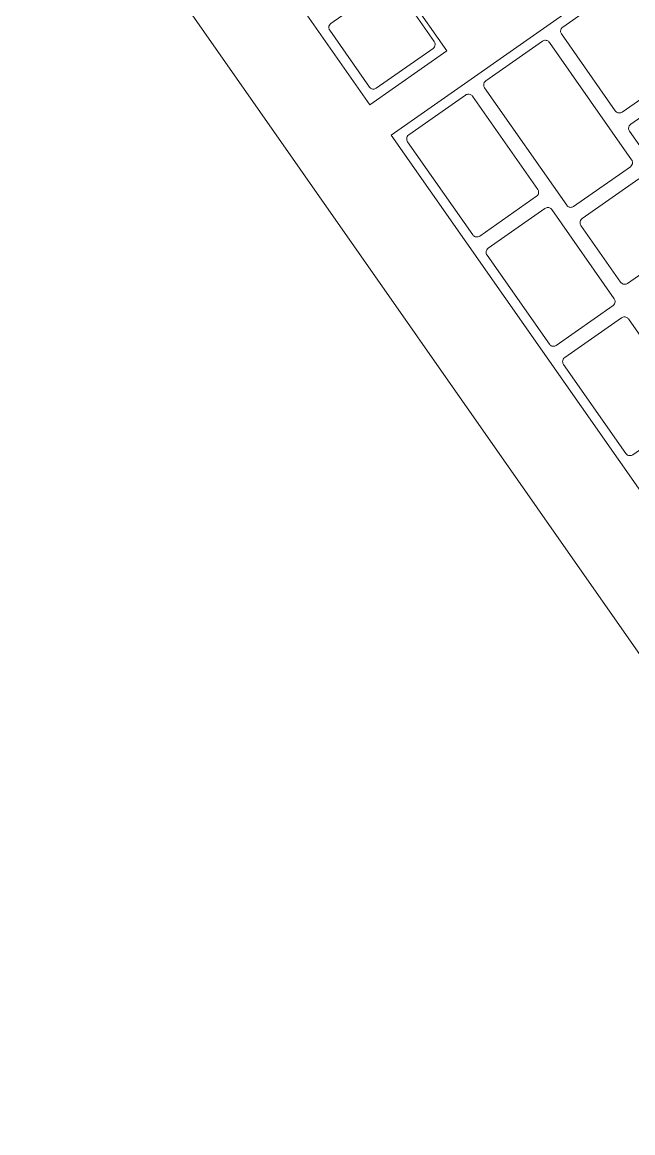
# Model space of a CAD drawing. Header units: inches. Extents: x 1 to 4637, y -664 to 702.
# Drawn here: x 1128.44 to 1133.3, y 527.63 to 536.47 of the extents above; entities that cross this region are included whole.
import ezdxf

# ---------------------------------------------------------------- set-up
doc = ezdxf.new("R2010")
doc.units = ezdxf.units.IN
doc.header["$MEASUREMENT"] = 0
doc.layers.add('I-FURN', color=30, linetype='Continuous', lineweight=9)

# ---------------------------------------------------------------- blocks, each defined once
blk = doc.blocks.new('Desk - Group 3 - No Side Chairs-V11-New Construction - Tel_Data_Elec Plan')
at = {"layer": 'I-FURN'}
for p, q in [((29.2973, 13.2517), (20.0738, 6.7933)), ((15.2461, 2.4997), (30.0812, 12.8874)), ((20.0738, 6.7933), (17.9286, 9.8571)), ((19.213, 8.16), (18.4673, 9.225)), ((19.5063, 9.1825), (19.8902, 8.6343)), ((19.987, 8.702), (19.6703, 9.1542)), ((20.9379, 9.1286), (21.2545, 8.6764)), ((21.5379, 8.6836), (22.2474, 9.1804)), ((22.3022, 9.1707), (22.6188, 8.7185)), ((20.4933, 9.0085), (20.0418, 8.6923)), ((20.7385, 8.3151), (20.4219, 8.7673)), ((19.3351, 8.0543), (20.2703, 8.7092)), ((20.3251, 8.6995), (20.6418, 8.2473)), ((19.8806, 8.5794), (19.2678, 8.1504)), ((21.2449, 8.6215), (20.7934, 8.3054)), ((21.8448, 8.1765), (21.5282, 8.6287)), ((22.6092, 8.6637), (21.8997, 8.1669)), ((20.6671, 8.0739), (21.3766, 8.5707)), ((21.4314, 8.561), (21.7481, 8.1088)), ((20.6321, 8.1925), (19.6969, 7.5376)), ((21.7384, 8.054), (21.0289, 7.5572)), ((19.642, 7.5473), (19.3254, 7.9995)), ((19.7641, 7.4416), (20.5059, 7.961)), ((20.9741, 7.5668), (20.6574, 8.019)), ((20.5607, 7.9513), (20.8773, 7.4991)), ((20.8677, 7.4442), (20.1259, 6.9249)), ((20.0711, 6.9345), (19.7544, 7.3867)), ((18.7901, 6.8077), (19.4029, 7.2367)), ((19.4029, 7.2367), (19.832, 6.624)), ((18.8772, 6.8206), (19.3287, 7.1367)), ((19.3836, 7.1271), (19.7002, 6.6748)), ((19.1842, 6.3135), (18.8676, 6.7657)), ((19.832, 6.624), (17.9614, 5.3142)), ((19.6905, 6.62), (19.239, 6.3039))]:
    blk.add_line(p, q, dxfattribs=at)
for points in [[(20.0418, 8.6923), (20.0384, 8.69), (20.0309, 8.6863), (20.0164, 8.6843), (20, 8.6886), (19.9905, 8.697), (19.987, 8.702)], [(20.2703, 8.7092), (20.2737, 8.7116), (20.2812, 8.7152), (20.2957, 8.7173), (20.3121, 8.713), (20.3216, 8.7046), (20.3251, 8.6995)], [(21.3766, 8.5707), (21.38, 8.573), (21.3875, 8.5767), (21.402, 8.5787), (21.4184, 8.5745), (21.4279, 8.5661), (21.4314, 8.561)], [(20.7934, 8.3054), (20.79, 8.303), (20.7825, 8.2994), (20.768, 8.2973), (20.7516, 8.3016), (20.7421, 8.31), (20.7385, 8.3151)], [(19.2678, 8.1504), (19.2644, 8.148), (19.2569, 8.1443), (19.2424, 8.1423), (19.226, 8.1466), (19.2165, 8.155), (19.213, 8.16)], [(21.8997, 8.1669), (21.8963, 8.1645), (21.8888, 8.1608), (21.8743, 8.1588), (21.8579, 8.163), (21.8484, 8.1715), (21.8448, 8.1765)], [(20.5059, 7.961), (20.5092, 7.9633), (20.5168, 7.967), (20.5312, 7.969), (20.5476, 7.9648), (20.5571, 7.9563), (20.5607, 7.9513)], [(19.6969, 7.5376), (19.6935, 7.5352), (19.686, 7.5316), (19.6715, 7.5296), (19.6551, 7.5338), (19.6456, 7.5422), (19.642, 7.5473)], [(21.0289, 7.5572), (21.0255, 7.5548), (21.018, 7.5511), (21.0035, 7.5491), (20.9871, 7.5533), (20.9776, 7.5618), (20.9741, 7.5668)], [(19.3287, 7.1367), (19.3321, 7.1391), (19.3396, 7.1427), (19.3541, 7.1448), (19.3705, 7.1405), (19.38, 7.1321), (19.3836, 7.1271)], [(20.1259, 6.9249), (20.1225, 6.9225), (20.115, 6.9188), (20.1005, 6.9168), (20.0841, 6.9211), (20.0746, 6.9295), (20.0711, 6.9345)], [(19.239, 6.3039), (19.2356, 6.3015), (19.2281, 6.2978), (19.2137, 6.2958), (19.1973, 6.3001), (19.1877, 6.3085), (19.1842, 6.3135)]]:
    blk.add_open_spline(points, degree=3, knots=[0, 0, 0, 0, 0.2, 0.4, 0.7, 1, 1, 1, 1], dxfattribs=at)
for points in [[(21.2545, 8.6764), (21.2569, 8.673), (21.2605, 8.6655), (21.2623, 8.6531), (21.2601, 8.6408), (21.2543, 8.6297), (21.2482, 8.6239), (21.2449, 8.6215)], [(21.5282, 8.6287), (21.5258, 8.6321), (21.5222, 8.6396), (21.5204, 8.652), (21.5226, 8.6643), (21.5285, 8.6754), (21.5345, 8.6812), (21.5379, 8.6836)], [(22.6188, 8.7185), (22.6212, 8.7151), (22.6249, 8.7076), (22.6266, 8.6952), (22.6244, 8.6829), (22.6186, 8.6718), (22.6125, 8.666), (22.6092, 8.6637)], [(19.8902, 8.6343), (19.8926, 8.6309), (19.8962, 8.6234), (19.898, 8.6111), (19.8958, 8.5987), (19.89, 8.5876), (19.8839, 8.5818), (19.8806, 8.5794)], [(20.6418, 8.2473), (20.6441, 8.244), (20.6478, 8.2365), (20.6495, 8.2241), (20.6474, 8.2118), (20.6415, 8.2007), (20.6355, 8.1949), (20.6321, 8.1925)], [(19.3254, 7.9995), (19.323, 8.0029), (19.3194, 8.0103), (19.3176, 8.0227), (19.3198, 8.035), (19.3256, 8.0461), (19.3317, 8.0519), (19.3351, 8.0543)], [(20.6574, 8.019), (20.6551, 8.0224), (20.6514, 8.0299), (20.6497, 8.0423), (20.6518, 8.0546), (20.6577, 8.0657), (20.6637, 8.0715), (20.6671, 8.0739)], [(21.7481, 8.1088), (21.7504, 8.1054), (21.7541, 8.0979), (21.7558, 8.0855), (21.7537, 8.0732), (21.7478, 8.0621), (21.7418, 8.0563), (21.7384, 8.054)], [(19.7544, 7.3867), (19.7521, 7.3901), (19.7484, 7.3976), (19.7467, 7.41), (19.7488, 7.4223), (19.7547, 7.4334), (19.7607, 7.4392), (19.7641, 7.4416)], [(20.8773, 7.4991), (20.8797, 7.4957), (20.8833, 7.4882), (20.8851, 7.4758), (20.8829, 7.4635), (20.877, 7.4524), (20.871, 7.4466), (20.8677, 7.4442)], [(19.7002, 6.6748), (19.7026, 6.6715), (19.7062, 6.664), (19.708, 6.6516), (19.7058, 6.6392), (19.6999, 6.6282), (19.6939, 6.6224), (19.6905, 6.62)]]:
    blk.add_open_spline(points, degree=3, dxfattribs=at)

msp = doc.modelspace()

# ---------------------------------------------------------------- block references
at = {"layer": 'I-FURN', "rotation": 269.9999999999997}
msp.add_blockref('Desk - Group 3 - No Side Chairs-V11-New Construction - Tel_Data_Elec Plan', (1124.5856, 555.6462), dxfattribs=at)

doc.saveas('drawing.dxf')
